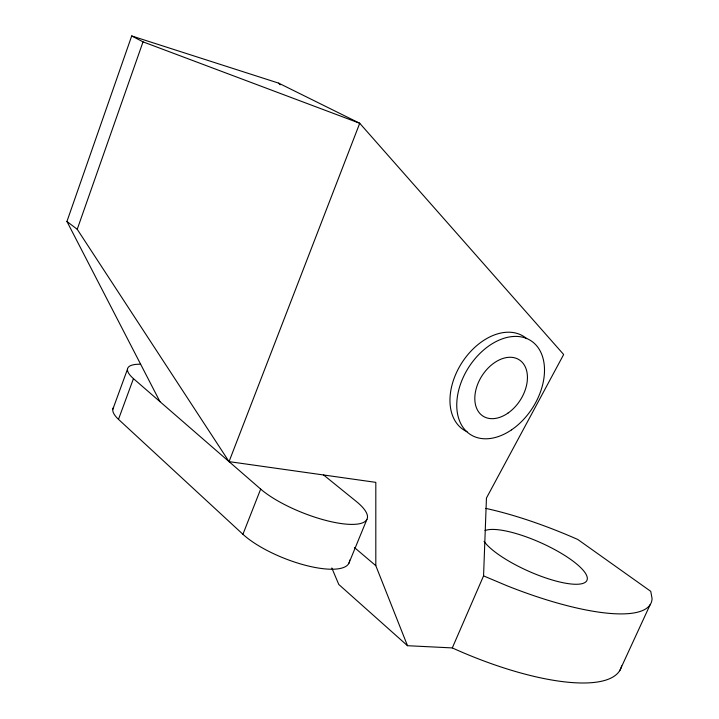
<?xml version="1.0" encoding="UTF-8"?>
<svg xmlns="http://www.w3.org/2000/svg" width="719" height="719" viewBox="0 0 719 719"><rect width="100%" height="100%" fill="white"/><g stroke="black" fill="none" stroke-linecap="round" stroke-linejoin="round"><path stroke-width="1.08" d="M407.493 645.707L375.812 565.682L375.812 482.359L229.046 461.625L77.23 229.289L66.939 221.47L131.703 35.95L278.657 83.134L359.725 123.273L563.66 354.521L486.448 498.042L483.563 575.883L452.296 647.918L407.493 645.707L338.775 584.457L331.819 567.974M77.23 229.289L143.027 41.855L131.703 35.95M112.829 409.273L127.515 369.126M349.596 560.119A61.699 19.764 21.6 0 1 308.011 565.934A61.699 19.764 21.6 0 1 242.923 534.28L118.482 419.348L133.455 378.634A55.705 14.11 20.1 0 1 140.565 364.227M229.046 461.625L359.725 123.273L143.027 41.855M242.923 534.28L260.673 489.082L133.455 378.634M348.931 563.175L366.924 519.343M619.715 670.719L650.219 604.526M483.563 575.883L507.03 585.778A160.607 42.745 23.8 0 0 652.061 598.532L650.749 591.342L577.779 539.475A168.956 46.384 24.6 0 0 485.819 508.405M323.622 474.998L356.211 501.386A62.113 18.038 21.6 0 1 342.451 523.729A62.113 18.038 21.6 0 1 260.673 489.082M354.431 547.527L375.812 565.682M278.657 83.134L280.167 84.788M66.939 221.47L159.96 401.66M485.046 530.586A57.547 15.485 24.1 0 1 567.039 556.937A57.547 15.485 24.1 0 1 564.685 583.046A57.547 15.485 24.1 0 1 484.067 541.398M621.647 665.929A158.989 49.44 24 0 1 452.296 647.918M118.482 419.348A55.372 15.485 19.9 0 1 113.593 407.385M467.035 431.697A55.534 37.837 -57.2 0 1 461.805 362.888A55.534 37.837 -57.2 0 1 526.659 338.622M511.542 429.854A55.812 37.819 -57.2 0 0 532.006 341.462A55.812 37.819 -57.2 0 0 458.371 391.504A55.812 37.819 -57.2 0 0 511.542 429.854M507.929 413.137A33.478 22.684 -57.2 0 0 519.756 360.165A33.478 22.684 -57.2 0 0 475.708 390.633A33.478 22.684 -57.2 0 0 507.929 413.137"/></g></svg>
